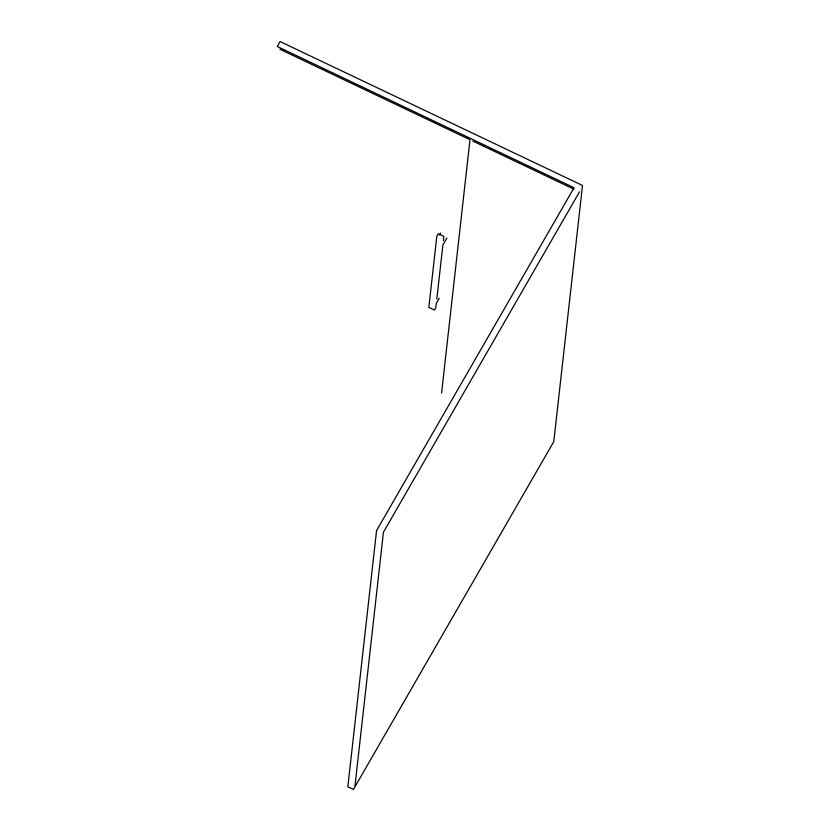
<?xml version="1.0" encoding="UTF-8"?>
<svg xmlns="http://www.w3.org/2000/svg" width="831" height="831" viewBox="0 0 831 831"><rect width="100%" height="100%" fill="white"/><g stroke="black" fill="none" stroke-linecap="round" stroke-linejoin="round"><path stroke-width="1.25" d="M355.014 785.565L383.434 532.204L579.498 191.826M436.826 299.025L442.892 244.937L446.87 238.03M443.37 240.668L443.847 236.399L438.249 233.729L436.826 236.191L428.848 307.366L434.447 310.025L435.87 307.563L436.348 303.294L439.184 298.36M441.573 393.073L469.993 139.712L279.881 49.237M439.474 235.038L440.607 233.064M472.797 141.052L573.899 189.167M376.568 530.583L347.836 786.78L353.435 789.45L553.768 441.677L582.5 185.469L280.078 41.55L277.232 46.484L574.055 187.744L376.568 530.583"/></g></svg>
